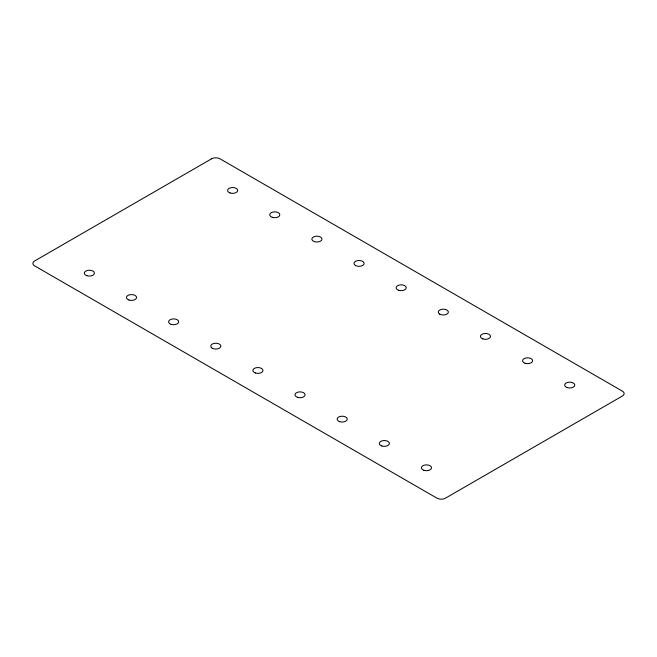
<?xml version="1.0" encoding="UTF-8"?>
<svg xmlns="http://www.w3.org/2000/svg" width="657" height="657" viewBox="0 0 657 657"><rect width="100%" height="100%" fill="white"/><g stroke="black" fill="none" stroke-linecap="round" stroke-linejoin="round"><path stroke-width="0.99" d="M211.57 158.813L34.599 260.993A5.962 3.441 0 0 0 34.599 265.855L437.004 498.187A5.962 3.441 0 0 0 445.43 498.187L622.401 396.007A5.962 3.441 0 0 0 622.401 391.145L219.996 158.813A5.962 3.441 0 0 0 211.57 158.813M86.839 275.685A5.067 2.924 0 0 0 94.436 273.156A5.067 2.924 0 0 0 86.839 270.618A5.067 2.924 0 0 0 86.839 275.685M171.116 324.344A5.067 2.924 0 0 0 178.712 321.807A5.067 2.924 0 0 0 171.116 319.277A5.067 2.924 0 0 0 171.116 324.344M255.384 372.995A5.067 2.924 0 0 0 262.989 370.466A5.067 2.924 0 0 0 255.384 367.936A5.067 2.924 0 0 0 255.384 372.995M339.661 421.654A5.067 2.924 0 0 0 347.257 419.117A5.067 2.924 0 0 0 339.661 416.587A5.067 2.924 0 0 0 339.661 421.654M423.937 470.305A5.067 2.924 0 0 0 431.534 467.776A5.067 2.924 0 0 0 423.937 465.246A5.067 2.924 0 0 0 423.937 470.305M567.205 387.597A5.067 2.924 0 0 0 574.801 385.059A5.067 2.924 0 0 0 567.205 382.53A5.067 2.924 0 0 0 567.205 387.597M482.928 338.938A5.067 2.924 0 0 0 490.524 336.409A5.067 2.924 0 0 0 482.928 333.871A5.067 2.924 0 0 0 482.928 338.938M398.651 290.287A5.067 2.924 0 0 0 406.248 287.75A5.067 2.924 0 0 0 398.651 285.22A5.067 2.924 0 0 0 398.651 290.287M230.106 192.977A5.067 2.924 0 0 0 237.703 190.44A5.067 2.924 0 0 0 230.106 187.91A5.067 2.924 0 0 0 230.106 192.977M314.383 241.628A5.067 2.924 0 0 0 321.979 239.099A5.067 2.924 0 0 0 314.383 236.561A5.067 2.924 0 0 0 314.383 241.628M272.244 217.303A5.067 2.924 0 0 0 279.841 214.765A5.067 2.924 0 0 0 272.244 212.236A5.067 2.924 0 0 0 272.244 217.303M128.977 300.019A5.067 2.924 0 0 0 136.574 297.481A5.067 2.924 0 0 0 128.977 294.952A5.067 2.924 0 0 0 128.977 300.019M525.066 363.264A5.067 2.924 0 0 0 532.663 360.734A5.067 2.924 0 0 0 525.066 358.205A5.067 2.924 0 0 0 525.066 363.264M381.799 445.98A5.067 2.924 0 0 0 389.396 443.45A5.067 2.924 0 0 0 381.799 440.913A5.067 2.924 0 0 0 381.799 445.98M212.203 348.202A5.067 2.924 0 0 0 220.678 346.896A5.067 2.924 0 0 0 214.469 343.315A5.067 2.924 0 0 0 212.203 348.202M355.47 265.494A5.067 2.924 0 0 0 363.945 264.18A5.067 2.924 0 0 0 357.737 260.599A5.067 2.924 0 0 0 355.47 265.494M439.738 314.145A5.067 2.924 0 0 0 448.214 312.839A5.067 2.924 0 0 0 442.013 309.258A5.067 2.924 0 0 0 439.738 314.145M297.522 397.329A5.067 2.924 0 0 0 305.119 394.791A5.067 2.924 0 0 0 297.522 392.262A5.067 2.924 0 0 0 297.522 397.329"/></g></svg>
